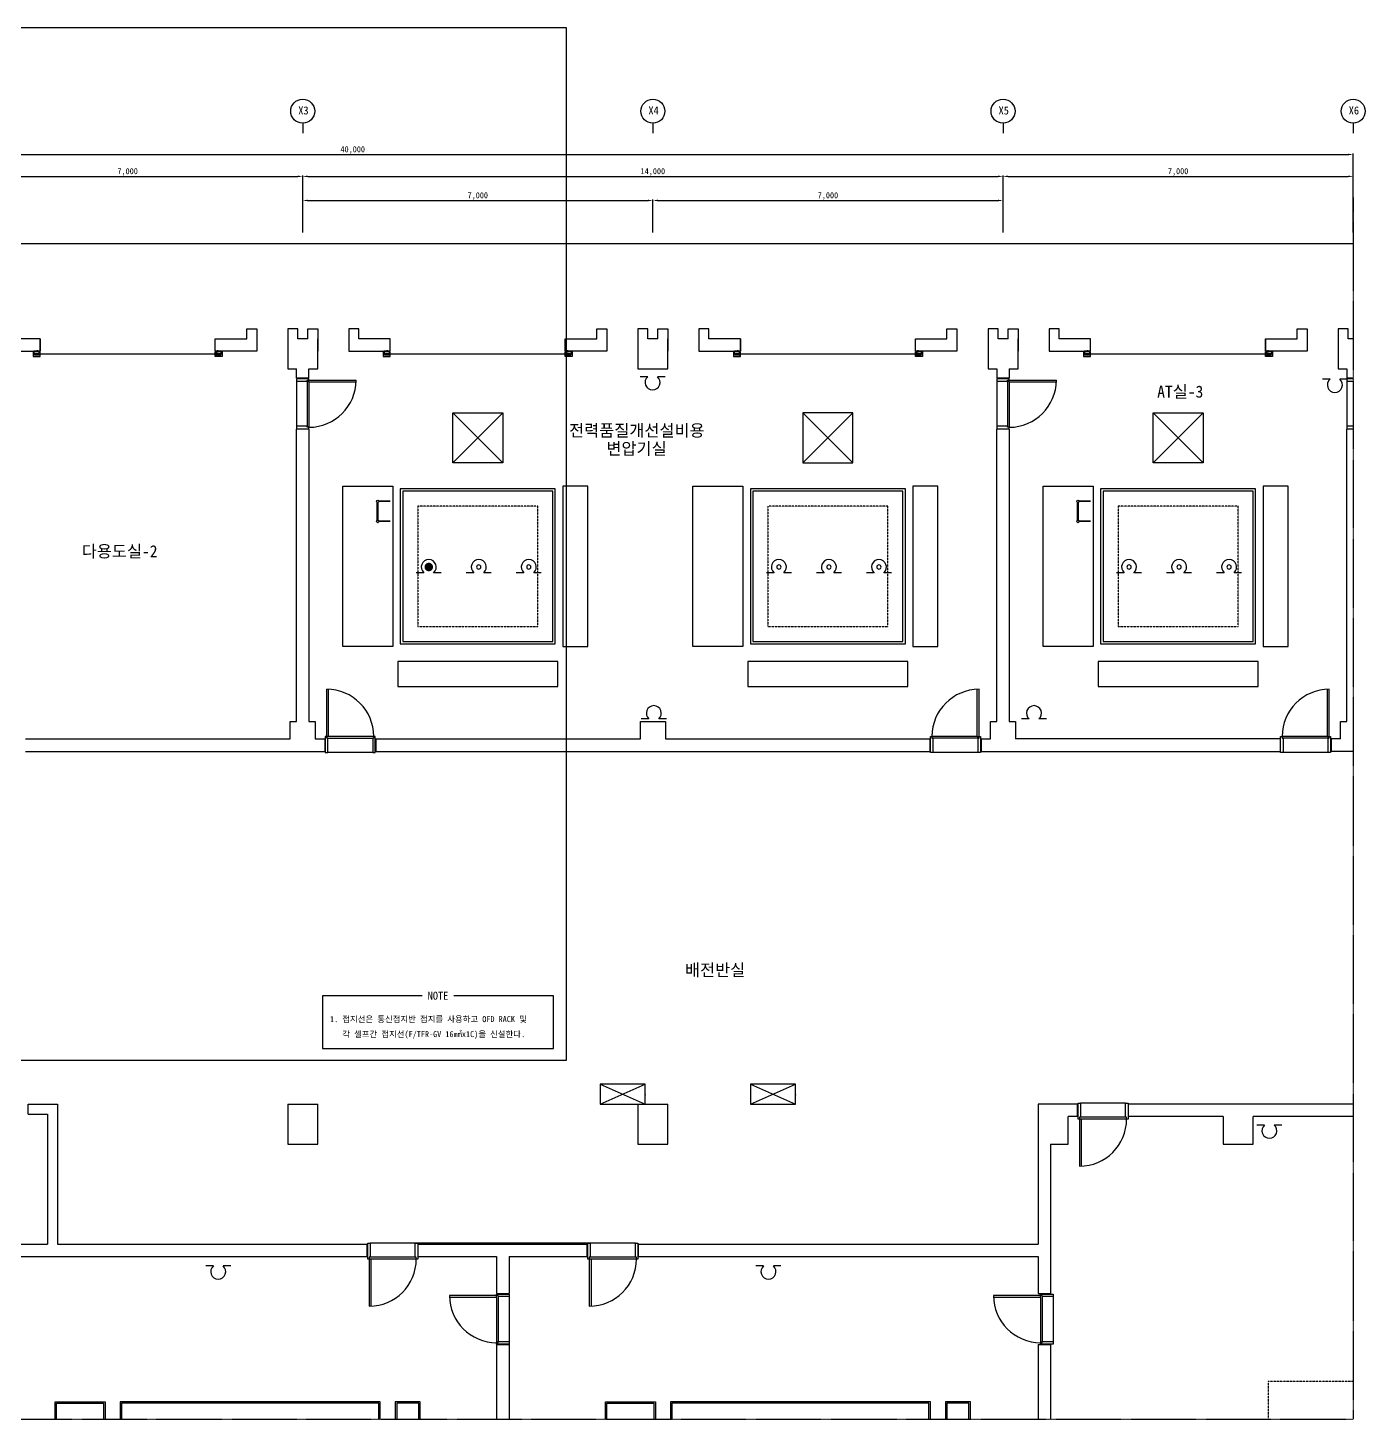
# Model space of a CAD drawing. Header units: millimetres. Extents: x 574471 to 622274, y -171951 to -139705.
# Drawn here: x 595539 to 622274, y -171711 to -143896 of the extents above; entities that cross this region are included whole.
import ezdxf
from ezdxf.enums import TextEntityAlignment as Align

# ---------------------------------------------------------------- set-up
doc = ezdxf.new("R2010")
doc.units = ezdxf.units.MM
doc.linetypes.add('A-CENTR01', pattern=[2, 1.25, -0.25, 0.25, -0.25])
doc.linetypes.add('HID', pattern=[2.3, 1.5, -0.8])
doc.layers.add('TX-PAPR', color=2, linetype='Continuous', plot=False)
for name, color, linetype in [('TZ-BASE', 253, 'Continuous'), ('TZ-DIMS', 1, 'Continuous'), ('TZ-LEAL', 1, 'Continuous'), ('TZ-LEAT', 3, 'Continuous'), ('TZ-LINE', 4, 'Continuous'), ('TZ-MACL', 6, 'A-CENTR01'), ('TZ-TEX2', 3, 'Continuous')]:
    doc.layers.add(name, color=color, linetype=linetype)
doc.styles.get("Standard").update_dxf_attribs({"font": 'GulimChe.ttf'})
doc.dimstyles.new('D40', dxfattribs={"dimscale": 40, "dimtxt": 3, "dimasz": 2.5, "dimexe": 0.5, "dimexo": 0.5, "dimgap": 0.5, "dimtad": 1, "dimdec": 0, "dimzin": 1, "dimdsep": 46, "dimlunit": 6, "dimtxsty": 'Standard', "dimcen": 1, "dimclrd": 1, "dimclre": 1, "dimclrt": 3, "dimadec": 0, "dimazin": 0, "dimtfac": 1, "dimtdec": 0, "dimtix": 1, "dimtmove": 2, "dimatfit": 3, "dimfxl": 0, "dimtvp": 2, "dimlwd": -1, "dimlwe": -1, "dimarcsym": 0})

# ---------------------------------------------------------------- blocks, each defined once
blk = doc.blocks.new('*D9')
at = {"layer": 'DEFPOINTS', "color": 0}
for p in [(622034, -146428), (582034, -148005), (622034, -148005)]:
    blk.add_point(p, dxfattribs=at)
at = {"layer": 'TZ-DIMS', "color": 1}
for p, q in [((582034, -147985), (582034, -146408)), ((582134, -146428), (621934, -146428)), ((622034, -147985), (622034, -146408))]:
    blk.add_line(p, q, dxfattribs=at)
for points in [[(582134, -146411), (582134, -146444), (582034, -146428)], [(621934, -146411), (621934, -146444), (622034, -146428)]]:
    blk.add_solid(points, dxfattribs=at)
at = {"layer": 'TZ-DIMS', "color": 3, "insert": (602034, -146339), "char_height": 120, "attachment_point": 5}
blk.add_mtext('40,000', dxfattribs=at)
blk = doc.blocks.new('*D11')
at = {"layer": 'DEFPOINTS', "color": 0}
for p in [(601034, -146866), (594034, -148005), (601034, -148005)]:
    blk.add_point(p, dxfattribs=at)
at = {"layer": 'TZ-DIMS', "color": 1}
for p, q in [((594034, -147985), (594034, -146846)), ((601034, -147985), (601034, -146846)), ((594134, -146866), (600934, -146866))]:
    blk.add_line(p, q, dxfattribs=at)
for points in [[(594134, -146849), (594134, -146882), (594034, -146866)], [(600934, -146849), (600934, -146882), (601034, -146866)]]:
    blk.add_solid(points, dxfattribs=at)
at = {"layer": 'TZ-DIMS', "color": 3, "insert": (597534, -146777), "char_height": 120, "attachment_point": 5}
blk.add_mtext('7,000', dxfattribs=at)
blk = doc.blocks.new('*D12')
at = {"layer": 'DEFPOINTS', "color": 0}
for p in [(615034, -146866), (601034, -148005), (615034, -148005)]:
    blk.add_point(p, dxfattribs=at)
at = {"layer": 'TZ-DIMS', "color": 1}
for p, q in [((601034, -147985), (601034, -146846)), ((615034, -147985), (615034, -146846)), ((601134, -146866), (614934, -146866))]:
    blk.add_line(p, q, dxfattribs=at)
for points in [[(601134, -146849), (601134, -146882), (601034, -146866)], [(614934, -146849), (614934, -146882), (615034, -146866)]]:
    blk.add_solid(points, dxfattribs=at)
at = {"layer": 'TZ-DIMS', "color": 3, "insert": (608034, -146777), "char_height": 120, "attachment_point": 5}
blk.add_mtext('14,000', dxfattribs=at)
blk = doc.blocks.new('*D13')
at = {"layer": 'DEFPOINTS', "color": 0}
for p in [(608034, -147348), (601034, -148005), (608034, -148005)]:
    blk.add_point(p, dxfattribs=at)
at = {"layer": 'TZ-DIMS', "color": 1}
for p, q in [((601034, -147985), (601034, -147328)), ((601134, -147348), (607934, -147348)), ((608034, -147985), (608034, -147328))]:
    blk.add_line(p, q, dxfattribs=at)
for points in [[(601134, -147331), (601134, -147364), (601034, -147348)], [(607934, -147331), (607934, -147364), (608034, -147348)]]:
    blk.add_solid(points, dxfattribs=at)
at = {"layer": 'TZ-DIMS', "color": 3, "insert": (604534, -147259), "char_height": 120, "attachment_point": 5}
blk.add_mtext('7,000', dxfattribs=at)
blk = doc.blocks.new('*D14')
at = {"layer": 'DEFPOINTS', "color": 0}
for p in [(615034, -147348), (608034, -148005), (615034, -148005)]:
    blk.add_point(p, dxfattribs=at)
at = {"layer": 'TZ-DIMS', "color": 1}
for p, q in [((608034, -147985), (608034, -147328)), ((608134, -147348), (614934, -147348)), ((615034, -147985), (615034, -147328))]:
    blk.add_line(p, q, dxfattribs=at)
for points in [[(608134, -147331), (608134, -147364), (608034, -147348)], [(614934, -147331), (614934, -147364), (615034, -147348)]]:
    blk.add_solid(points, dxfattribs=at)
at = {"layer": 'TZ-DIMS', "color": 3, "insert": (611534, -147259), "char_height": 120, "attachment_point": 5}
blk.add_mtext('7,000', dxfattribs=at)
blk = doc.blocks.new('*D15')
at = {"layer": 'DEFPOINTS', "color": 0}
for p in [(622034, -146866), (615034, -148005), (622034, -148005)]:
    blk.add_point(p, dxfattribs=at)
at = {"layer": 'TZ-DIMS', "color": 1}
for p, q in [((615034, -147985), (615034, -146846)), ((622034, -147985), (622034, -146846)), ((615134, -146866), (621934, -146866))]:
    blk.add_line(p, q, dxfattribs=at)
for points in [[(615134, -146849), (615134, -146882), (615034, -146866)], [(621934, -146849), (621934, -146882), (622034, -146866)]]:
    blk.add_solid(points, dxfattribs=at)
at = {"layer": 'TZ-DIMS', "color": 3, "insert": (618534, -146777), "char_height": 120, "attachment_point": 5}
blk.add_mtext('7,000', dxfattribs=at)

msp = doc.modelspace()

# ---------------------------------------------------------------- linework, layer by layer
at = {"layer": 'TX-PAPR'}
msp.add_lwpolyline([(574470.7, -164536), (606310.7, -164536), (606310.7, -143896), (574470.7, -143896)], close=True, dxfattribs=at)
at = {"layer": 'TZ-BASE'}
for p, q in [((622033.7, -148211.2), (590733.7, -148211.2)), ((595783.7, -150111.2), (595783.7, -150361.2)), ((595783.7, -150361.2), (595783.7, -150111.2)), ((595783.7, -150361.2), (595783.7, -150111.2)), ((599283.7, -150361.2), (599283.7, -150111.2)), ((602783.7, -150361.2), (602783.7, -150111.2)), ((606283.7, -150111.2), (606283.7, -150361.2)), ((606283.7, -150361.2), (606283.7, -150111.2)), ((606283.7, -150361.2), (606283.7, -150111.2)), ((609783.7, -150111.2), (609783.7, -150361.2)), ((609783.7, -150361.2), (609783.7, -150111.2)), ((609783.7, -150361.2), (609783.7, -150111.2)), ((613283.7, -150361.2), (613283.7, -150111.2)), ((616783.7, -150361.2), (616783.7, -150111.2)), ((620283.7, -150111.2), (620283.7, -150361.2)), ((620283.7, -150361.2), (620283.7, -150111.2)), ((620283.7, -150361.2), (620283.7, -150111.2)), ((599393.7, -150419.1), (595673.7, -150419.1)), ((599411.8, -150421.2), (595673.7, -150421.2)), ((599393.7, -150423.3), (595673.7, -150423.3)), ((595730.2, -150380.8), (595730.2, -150341.5)), ((599337.2, -150380.8), (599337.2, -150341.5)), ((606393.7, -150419.1), (602673.7, -150419.1)), ((606411.8, -150421.2), (602673.7, -150421.2)), ((606393.7, -150423.3), (602673.7, -150423.3)), ((602730.2, -150380.8), (602730.2, -150341.5)), ((606337.2, -150380.8), (606337.2, -150341.5)), ((613393.7, -150419.1), (609673.7, -150419.1)), ((613411.8, -150421.2), (609673.7, -150421.2)), ((613393.7, -150423.3), (609673.7, -150423.3)), ((609730.2, -150380.8), (609730.2, -150341.5)), ((613337.2, -150380.8), (613337.2, -150341.5)), ((620393.7, -150419.1), (616673.7, -150419.1)), ((620411.8, -150421.2), (616673.7, -150421.2)), ((620393.7, -150423.3), (616673.7, -150423.3)), ((616730.2, -150380.8), (616730.2, -150341.5)), ((620337.2, -150380.8), (620337.2, -150341.5)), ((600908.7, -150901.2), (600908.7, -150711.2)), ((601158.7, -150901.2), (601158.7, -150711.2)), ((614908.7, -150711.2), (614908.7, -150901.2)), ((615158.7, -150711.2), (615158.7, -150901.2)), ((621908.7, -150711.2), (621908.7, -150901.2)), ((601158.7, -150901.2), (600908.7, -150901.2)), ((600908.7, -150961), (600908.7, -151861.3)), ((601122.8, -150961), (601122.8, -151861.3)), ((601158.7, -150940.3), (602100, -150940.3)), ((601158.7, -150975.5), (601158.7, -150940.3)), ((601158.7, -150975.5), (602099.3, -150975.5)), ((601158.7, -150975.8), (601158.7, -151881.8)), ((607930.5, -150871.5, -0.3), (607778.3, -150871.5, -0.3)), ((608278.3, -150871.5, -0.3), (608126.2, -150871.5, -0.3)), ((615158.7, -150901.2), (614908.7, -150901.2)), ((614908.7, -150961), (614908.7, -151861.3)), ((615122.8, -150961), (615122.8, -151861.3)), ((615158.7, -150940.5), (616100, -150940.5)), ((615158.7, -150975.8), (615158.7, -150940.5)), ((615158.7, -150975.8), (615158.7, -151881.8)), ((615158.7, -150975.8), (616099.3, -150975.8)), ((621570.8, -150921.5, -0.3), (621418.6, -150921.5, -0.3)), ((621918.6, -150921.5, -0.3), (621766.5, -150921.5, -0.3)), ((622033.7, -150901.2), (621908.7, -150901.2)), ((621908.7, -150961), (621908.7, -151861.3)), ((601158.7, -151921.2), (600908.7, -151921.2)), ((615158.7, -151921.2), (614908.7, -151921.2)), ((622033.7, -151921.2), (621908.7, -151921.2)), ((602520.2, -153742.5), (602520.2, -153385.8)), ((602545.2, -153742.5), (602545.2, -153385.8)), ((602782.7, -153361.2), (602557.5, -153361.2)), ((602782.7, -153367.2), (602557.5, -153367.2)), ((616520.2, -153742.5), (616520.2, -153385.8)), ((616545.2, -153742.5), (616545.2, -153385.8)), ((616782.7, -153361.2), (616557.5, -153361.2)), ((616782.7, -153367.2), (616557.5, -153367.2)), ((602782.7, -153761.2), (602557.5, -153761.2)), ((602782.7, -153767.2), (602557.5, -153767.2)), ((616782.7, -153761.2), (616557.5, -153761.2)), ((616782.7, -153767.2), (616557.5, -153767.2)), ((603455.8, -154788.7, -0.3), (603303.6, -154788.7, -0.3)), ((603455.8, -154788.7, -0.3), (603303.6, -154788.7, -0.3)), ((603455.8, -154788.8, -0.3), (603303.6, -154788.8, -0.3)), ((603455.8, -154788.8, -0.3), (603303.6, -154788.8, -0.3)), ((603803.6, -154788.7, -0.3), (603651.5, -154788.7, -0.3)), ((603803.6, -154788.7, -0.3), (603651.5, -154788.7, -0.3)), ((603803.6, -154788.8, -0.3), (603651.5, -154788.8, -0.3)), ((603803.6, -154788.8, -0.3), (603651.5, -154788.8, -0.3)), ((604455.8, -154788.7, -0.3), (604303.6, -154788.7, -0.3)), ((604455.8, -154788.7, -0.3), (604303.6, -154788.7, -0.3)), ((604455.8, -154788.8, -0.3), (604303.6, -154788.8, -0.3)), ((604455.8, -154788.8, -0.3), (604303.6, -154788.8, -0.3)), ((604803.6, -154788.7, -0.3), (604651.5, -154788.7, -0.3)), ((604803.6, -154788.7, -0.3), (604651.5, -154788.7, -0.3)), ((604803.6, -154788.8, -0.3), (604651.5, -154788.8, -0.3)), ((604803.6, -154788.8, -0.3), (604651.5, -154788.8, -0.3)), ((605455.8, -154788.7, -0.3), (605303.6, -154788.7, -0.3)), ((605455.8, -154788.7, -0.3), (605303.6, -154788.7, -0.3)), ((605455.8, -154788.8, -0.3), (605303.6, -154788.8, -0.3)), ((605455.8, -154788.8, -0.3), (605303.6, -154788.8, -0.3)), ((605803.6, -154788.7, -0.3), (605651.5, -154788.7, -0.3)), ((605803.6, -154788.7, -0.3), (605651.5, -154788.7, -0.3)), ((605803.6, -154788.8, -0.3), (605651.5, -154788.8, -0.3)), ((605803.6, -154788.8, -0.3), (605651.5, -154788.8, -0.3)), ((610455.8, -154788.7, -0.3), (610303.6, -154788.7, -0.3)), ((610455.8, -154788.7, -0.3), (610303.6, -154788.7, -0.3)), ((610455.8, -154789, -0.3), (610303.6, -154789, -0.3)), ((610455.8, -154789, -0.3), (610303.6, -154789, -0.3)), ((610803.6, -154788.7, -0.3), (610651.5, -154788.7, -0.3)), ((610803.6, -154788.7, -0.3), (610651.5, -154788.7, -0.3)), ((610803.6, -154789, -0.3), (610651.5, -154789, -0.3)), ((610803.6, -154789, -0.3), (610651.5, -154789, -0.3)), ((611455.8, -154788.7, -0.3), (611303.6, -154788.7, -0.3)), ((611455.8, -154788.7, -0.3), (611303.6, -154788.7, -0.3)), ((611455.8, -154789, -0.3), (611303.6, -154789, -0.3)), ((611455.8, -154789, -0.3), (611303.6, -154789, -0.3)), ((611803.6, -154788.7, -0.3), (611651.5, -154788.7, -0.3)), ((611803.6, -154788.7, -0.3), (611651.5, -154788.7, -0.3)), ((611803.6, -154789, -0.3), (611651.5, -154789, -0.3)), ((611803.6, -154789, -0.3), (611651.5, -154789, -0.3)), ((612455.8, -154788.7, -0.3), (612303.6, -154788.7, -0.3)), ((612455.8, -154788.7, -0.3), (612303.6, -154788.7, -0.3)), ((612455.8, -154789, -0.3), (612303.6, -154789, -0.3)), ((612455.8, -154789, -0.3), (612303.6, -154789, -0.3)), ((612803.6, -154788.7, -0.3), (612651.5, -154788.7, -0.3)), ((612803.6, -154788.7, -0.3), (612651.5, -154788.7, -0.3)), ((612803.6, -154789, -0.3), (612651.5, -154789, -0.3)), ((612803.6, -154789, -0.3), (612651.5, -154789, -0.3)), ((617455.8, -154788.7, -0.3), (617303.6, -154788.7, -0.3)), ((617455.8, -154788.7, -0.3), (617303.6, -154788.7, -0.3)), ((617455.8, -154788.9, -0.3), (617303.6, -154788.9, -0.3)), ((617455.8, -154788.9, -0.3), (617303.6, -154788.9, -0.3)), ((617803.6, -154788.7, -0.3), (617651.5, -154788.7, -0.3)), ((617803.6, -154788.7, -0.3), (617651.5, -154788.7, -0.3)), ((617803.6, -154788.9, -0.3), (617651.5, -154788.9, -0.3)), ((617803.6, -154788.9, -0.3), (617651.5, -154788.9, -0.3)), ((618455.8, -154788.7, -0.3), (618303.6, -154788.7, -0.3)), ((618455.8, -154788.7, -0.3), (618303.6, -154788.7, -0.3)), ((618455.8, -154788.9, -0.3), (618303.6, -154788.9, -0.3)), ((618455.8, -154788.9, -0.3), (618303.6, -154788.9, -0.3)), ((618803.6, -154788.7, -0.3), (618651.5, -154788.7, -0.3)), ((618803.6, -154788.7, -0.3), (618651.5, -154788.7, -0.3)), ((618803.6, -154788.9, -0.3), (618651.5, -154788.9, -0.3)), ((618803.6, -154788.9, -0.3), (618651.5, -154788.9, -0.3)), ((619455.8, -154788.7, -0.3), (619303.6, -154788.7, -0.3)), ((619455.8, -154788.7, -0.3), (619303.6, -154788.7, -0.3)), ((619455.8, -154788.9, -0.3), (619303.6, -154788.9, -0.3)), ((619803.6, -154788.7, -0.3), (619651.5, -154788.7, -0.3)), ((619803.6, -154788.7, -0.3), (619651.5, -154788.7, -0.3)), ((619803.6, -154788.9, -0.3), (619651.5, -154788.9, -0.3)), ((601513.1, -158061.2), (601513.1, -157119.9)), ((601548.3, -158061.2), (601548.3, -157120.6)), ((614519.1, -158061.2), (614519.1, -157120.6)), ((614554.3, -158061.2), (614554.3, -157119.9)), ((621519.1, -158061.2), (621519.1, -157120.6)), ((621554.3, -158061.2), (621554.3, -157119.9)), ((607955.4, -157710.7, -0.3), (607803.3, -157710.7, -0.3)), ((608303.3, -157710.7, -0.3), (608151.1, -157710.7, -0.3)), ((615555.4, -157710.7, -0.3), (615403.3, -157710.7, -0.3)), ((615903.3, -157710.7, -0.3), (615751.2, -157710.7, -0.3)), ((595493.7, -158111.2), (600783.7, -158111.2)), ((601283.7, -158111.2), (601473.7, -158111.2)), ((601473.7, -158111.2), (601473.7, -158361.2)), ((601548.3, -158061.2), (601513.1, -158061.2)), ((601533.6, -158097), (602433.8, -158097)), ((602454.3, -158061.2), (601548.3, -158061.2)), ((602493.7, -158111.2), (607783.7, -158111.2)), ((602493.7, -158111.2), (602493.7, -158361.2)), ((608283.7, -158111.2), (613573.7, -158111.2)), ((613573.7, -158111.2), (613573.7, -158361.2)), ((614519.1, -158061.2), (613613.1, -158061.2)), ((614533.8, -158097), (613633.6, -158097)), ((614519.1, -158061.2), (614554.3, -158061.2)), ((614593.7, -158111.2), (614783.7, -158111.2)), ((614593.7, -158111.2), (614593.7, -158361.2)), ((620573.7, -158111.2), (615283.7, -158111.2)), ((620573.7, -158111.2), (620573.7, -158361.2)), ((621519.1, -158061.2), (620613.1, -158061.2)), ((621533.8, -158097), (620633.6, -158097)), ((621519.1, -158061.2), (621554.3, -158061.2)), ((621783.7, -158111.2), (621593.7, -158111.2)), ((621593.7, -158111.2), (621593.7, -158361.2)), ((595493.7, -158361.2), (601473.7, -158361.2)), ((602433.8, -158381.2), (601533.6, -158381.2)), ((602493.7, -158361.2), (613573.7, -158361.2)), ((614533.8, -158381.2), (613633.6, -158381.2)), ((614593.7, -158361.2), (620573.7, -158361.2)), ((621533.8, -158381.2), (620633.6, -158381.2)), ((622033.7, -158361.2), (621593.7, -158361.2)), ((595543.7, -165411.2), (596133.7, -165411.2)), ((595543.7, -165611.2), (595543.7, -165411.2)), ((596133.7, -165411.2), (596133.7, -168211.2)), ((600733.7, -165411.2), (600733.7, -166211.2)), ((600733.7, -165411.2), (601333.7, -165411.2)), ((601333.7, -166211.2), (601333.7, -165411.2)), ((607733.7, -165411.2), (607733.7, -166211.2)), ((607733.7, -165411.2), (608333.7, -165411.2)), ((608333.7, -166211.2), (608333.7, -165411.2)), ((616523.7, -165411.2), (615733.7, -165411.2)), ((615733.7, -165411.2), (615733.7, -168211.2)), ((616523.7, -165661.2), (616523.7, -165411.2)), ((617483.8, -165391.2), (616583.6, -165391.2)), ((622033.7, -165411.2), (617543.7, -165411.2)), ((617543.7, -165661.2), (617543.7, -165411.2)), ((595543.7, -165611.2), (595932.7, -165611.2)), ((595933.7, -165612.2), (595933.7, -168211.2)), ((616523.7, -165661.2), (616333.7, -165661.2)), ((617504.3, -165711.2), (616548.4, -165711.2)), ((616563.1, -165711.2), (616563.1, -166652.4)), ((616598.3, -165711.2), (616563.1, -165711.2)), ((617483.8, -165675.3), (616583.6, -165675.3)), ((616598.3, -165711.2), (616598.3, -166651.8)), ((619433.7, -165661.2), (617543.7, -165661.2)), ((622033.7, -165661.2), (620033.7, -165661.2)), ((620261.3, -165832.5, -0.3), (620109.1, -165832.5, -0.3)), ((620609.1, -165832.5, -0.3), (620457, -165832.5, -0.3)), ((600733.7, -166211.2), (601333.7, -166211.2)), ((607733.7, -166211.2), (608333.7, -166211.2)), ((615983.7, -166211.2), (615983.7, -169201.2)), ((593983.7, -168211.2), (595933.7, -168211.2)), ((596133.7, -168211.2), (602323.7, -168211.2)), ((602323.7, -168461.2), (602323.7, -168211.2)), ((603283.8, -168191.2), (602383.6, -168191.2)), ((606783.6, -168191.2), (603283.8, -168191.2)), ((603343.7, -168211.2), (606723.7, -168211.2)), ((603343.7, -168461.2), (603343.7, -168211.2)), ((606723.7, -168461.2), (606723.7, -168211.2)), ((607683.8, -168191.2), (606783.6, -168191.2)), ((607743.7, -168211.2), (615733.7, -168211.2)), ((607743.7, -168461.2), (607743.7, -168211.2)), ((593983.7, -168461.2), (602323.7, -168461.2)), ((602363.1, -168511.2), (602363.1, -169452.4)), ((602398.3, -168511.2), (602363.1, -168511.2)), ((603283.8, -168475.3), (602383.6, -168475.3)), ((603304.3, -168511.2), (602398.3, -168511.2)), ((602398.3, -168511.2), (602398.3, -169451.8)), ((603343.7, -168461.2), (604908.7, -168461.2)), ((604908.7, -168461.2), (604908.7, -169201.2)), ((605158.7, -168461.2), (605158.7, -169201.2)), ((605158.7, -168461.2), (606723.7, -168461.2)), ((606763.1, -168511.2), (606763.1, -169452.4)), ((606798.3, -168511.2), (606763.1, -168511.2)), ((607683.8, -168475.3), (606783.6, -168475.3)), ((607704.3, -168511.2), (606798.3, -168511.2)), ((606798.3, -168511.2), (606798.3, -169451.8)), ((607743.7, -168461.2), (615733.7, -168461.2)), ((615733.7, -168461.2), (615733.7, -169201.2)), ((599247.4, -168647.5, -0.3), (599095.2, -168647.5, -0.3)), ((599595.2, -168647.5, -0.3), (599443.1, -168647.5, -0.3)), ((610247.4, -168647.5, -0.3), (610095.2, -168647.5, -0.3)), ((610595.2, -168647.5, -0.3), (610443.1, -168647.5, -0.3)), ((604908.7, -169240.5), (603967.5, -169240.5)), ((604908.7, -169275.8), (603968.1, -169275.8)), ((604908.7, -169201.2), (605158.7, -169201.2)), ((604908.7, -169275.8), (604908.7, -169240.5)), ((604908.7, -169275.8), (604908.7, -170181.8)), ((604944.6, -169261), (604944.6, -170161.3)), ((605158.7, -169261), (605158.7, -170161.3)), ((615783.7, -169240.5), (614842.5, -169240.5)), ((615783.7, -169275.8), (614843.1, -169275.8)), ((615733.7, -169201.2), (615983.7, -169201.2)), ((615783.7, -169275.8), (615783.7, -169240.5)), ((615783.7, -169275.8), (615783.7, -170181.8)), ((615819.6, -169261), (615819.6, -170161.3)), ((616033.7, -169261), (616033.7, -170161.3)), ((604908.7, -170221.2), (604908.7, -171711.2)), ((604908.7, -170221.2), (605158.7, -170221.2)), ((605158.7, -170221.2), (605158.7, -171711.2)), ((615733.7, -170221.2), (615733.7, -171711.2)), ((615733.7, -170221.2), (615983.7, -170221.2)), ((615983.7, -170221.2), (615983.7, -171711.2))]:
    msp.add_line(p, q, dxfattribs=at)
at = {"layer": 'TZ-BASE', "ltscale": 2}
for p, q in [((605033.7, -152591.2), (604033.7, -151591.2)), ((611033.7, -152591.2), (612033.7, -151591.2)), ((619033.7, -152591.2), (618033.7, -151591.2))]:
    msp.add_line(p, q, dxfattribs=at)
at = {"layer": 'TZ-BASE', "ltscale": 0.1}
for p, q in [((606982.9, -165411.5), (607882.9, -165011.5)), ((606982.9, -165011.5), (607882.9, -165411.5)), ((607882.9, -165011.5), (606982.9, -165011.5)), ((606982.9, -165011.5), (606982.9, -165411.5)), ((607882.9, -165411.5), (607882.9, -165011.5)), ((609982.9, -165411.5), (610882.9, -165011.5)), ((609982.9, -165011.5), (610882.9, -165411.5)), ((610882.9, -165011.5), (609982.9, -165011.5)), ((609982.9, -165011.5), (609982.9, -165411.5)), ((610882.9, -165411.5), (610882.9, -165011.5)), ((606982.9, -165411.5), (607882.9, -165411.5)), ((609982.9, -165411.5), (610882.9, -165411.5))]:
    msp.add_line(p, q, dxfattribs=at)
at = {"layer": 'TZ-BASE'}
for points in [[(595783.7, -150111.2), (595153.7, -150111.2), (595153.7, -149911.2), (594953.7, -149911.2), (594953.7, -150361.2), (595783.7, -150361.2)], [(599283.7, -150111.2), (599913.7, -150111.2), (599913.7, -149911.2), (600113.7, -149911.2), (600113.7, -150361.2), (599283.7, -150361.2)], [(600933.7, -150111.2), (600933.7, -149911.2), (600733.7, -149911.2), (600733.7, -150361.2)], [(601133.7, -150111.2), (601133.7, -149911.2), (601333.7, -149911.2), (601333.7, -150361.2)], [(602783.7, -150111.2), (602153.7, -150111.2), (602153.7, -149911.2), (601953.7, -149911.2), (601953.7, -150361.2), (602783.7, -150361.2)], [(606283.7, -150111.2), (606913.7, -150111.2), (606913.7, -149911.2), (607113.7, -149911.2), (607113.7, -150361.2), (606283.7, -150361.2)], [(607933.7, -150111.2), (607933.7, -149911.2), (607733.7, -149911.2), (607733.7, -150361.2)], [(608133.7, -150111.2), (608133.7, -149911.2), (608333.7, -149911.2), (608333.7, -150361.2)], [(609783.7, -150111.2), (609153.7, -150111.2), (609153.7, -149911.2), (608953.7, -149911.2), (608953.7, -150361.2), (609783.7, -150361.2)], [(613283.7, -150111.2), (613913.7, -150111.2), (613913.7, -149911.2), (614113.7, -149911.2), (614113.7, -150361.2), (613283.7, -150361.2)], [(614933.7, -150111.2), (614933.7, -149911.2), (614733.7, -149911.2), (614733.7, -150361.2)], [(615133.7, -150111.2), (615133.7, -149911.2), (615333.7, -149911.2), (615333.7, -150361.2)], [(616783.7, -150111.2), (616153.7, -150111.2), (616153.7, -149911.2), (615953.7, -149911.2), (615953.7, -150361.2), (616783.7, -150361.2)], [(620283.7, -150111.2), (620913.7, -150111.2), (620913.7, -149911.2), (621113.7, -149911.2), (621113.7, -150361.2), (620283.7, -150361.2)], [(621933.7, -150111.2), (621933.7, -149911.2), (621733.7, -149911.2), (621733.7, -150361.2)], [(600733.7, -150111.2), (600733.7, -150111.2), (600733.7, -150711.2), (600908.7, -150711.2)], [(601133.7, -150111.2), (600933.7, -150111.2)], [(601158.7, -150711.2), (601333.7, -150711.2), (601333.7, -150111.2)], [(607733.7, -150111.2), (607733.7, -150111.2), (607733.7, -150711.2), (608333.7, -150711.2), (608333.7, -150111.2)], [(608133.7, -150111.2), (607933.7, -150111.2)], [(614733.7, -150111.2), (614733.7, -150111.2), (614733.7, -150711.2), (614908.7, -150711.2)], [(615133.7, -150111.2), (614933.7, -150111.2)], [(615158.7, -150711.2), (615333.7, -150711.2), (615333.7, -150111.2)], [(621733.7, -150111.2), (621733.7, -150111.2), (621733.7, -150711.2), (621908.7, -150711.2)], [(622033.7, -150111.2), (621933.7, -150111.2)], [(595643.7, -150466.2), (595783.7, -150466.2), (595783.7, -150436.2), (595673.7, -150436.2), (595673.7, -150406.2), (595783.7, -150406.2), (595783.7, -150376.1), (595768.7, -150376.2), (595768.7, -150361.2), (595658.7, -150361.2), (595658.7, -150376.1), (595643.7, -150376.1), (595643.7, -150466.2)], [(595767.2, -150399), (595767.2, -150362.7), (595660.2, -150362.7), (595660.2, -150399), (595661.8, -150399), (595661.8, -150364.3), (595765.6, -150364.3), (595765.6, -150399), (595767.2, -150399)], [(599423.7, -150466.2), (599283.7, -150466.2), (599283.7, -150436.2), (599393.7, -150436.2), (599393.7, -150406.2), (599283.7, -150406.2), (599283.7, -150376.1), (599298.7, -150376.2), (599298.7, -150361.2), (599408.7, -150361.2), (599408.7, -150376.1), (599423.7, -150376.1), (599423.7, -150466.2)], [(599300.2, -150399), (599300.2, -150362.7), (599407.2, -150362.7), (599407.2, -150399), (599405.6, -150399), (599405.6, -150364.3), (599301.8, -150364.3), (599301.8, -150399), (599300.2, -150399)], [(602643.7, -150466.2), (602783.7, -150466.2), (602783.7, -150436.2), (602673.7, -150436.2), (602673.7, -150406.2), (602783.7, -150406.2), (602783.7, -150376.1), (602768.7, -150376.2), (602768.7, -150361.2), (602658.7, -150361.2), (602658.7, -150376.1), (602643.7, -150376.1), (602643.7, -150466.2)], [(602767.2, -150399), (602767.2, -150362.7), (602660.2, -150362.7), (602660.2, -150399), (602661.8, -150399), (602661.8, -150364.3), (602765.6, -150364.3), (602765.6, -150399), (602767.2, -150399)], [(606423.7, -150466.2), (606283.7, -150466.2), (606283.7, -150436.2), (606393.7, -150436.2), (606393.7, -150406.2), (606283.7, -150406.2), (606283.7, -150376.1), (606298.7, -150376.2), (606298.7, -150361.2), (606408.7, -150361.2), (606408.7, -150376.1), (606423.7, -150376.1), (606423.7, -150466.2)], [(606300.2, -150399), (606300.2, -150362.7), (606407.2, -150362.7), (606407.2, -150399), (606405.6, -150399), (606405.6, -150364.3), (606301.8, -150364.3), (606301.8, -150399), (606300.2, -150399)], [(609643.7, -150466.2), (609783.7, -150466.2), (609783.7, -150436.2), (609673.7, -150436.2), (609673.7, -150406.2), (609783.7, -150406.2), (609783.7, -150376.1), (609768.7, -150376.2), (609768.7, -150361.2), (609658.7, -150361.2), (609658.7, -150376.1), (609643.7, -150376.1), (609643.7, -150466.2)], [(609767.2, -150399), (609767.2, -150362.7), (609660.2, -150362.7), (609660.2, -150399), (609661.8, -150399), (609661.8, -150364.3), (609765.6, -150364.3), (609765.6, -150399), (609767.2, -150399)], [(613423.7, -150466.2), (613283.7, -150466.2), (613283.7, -150436.2), (613393.7, -150436.2), (613393.7, -150406.2), (613283.7, -150406.2), (613283.7, -150376.1), (613298.7, -150376.2), (613298.7, -150361.2), (613408.7, -150361.2), (613408.7, -150376.1), (613423.7, -150376.1), (613423.7, -150466.2)], [(613300.2, -150399), (613300.2, -150362.7), (613407.2, -150362.7), (613407.2, -150399), (613405.6, -150399), (613405.6, -150364.3), (613301.8, -150364.3), (613301.8, -150399), (613300.2, -150399)], [(616643.7, -150466.2), (616783.7, -150466.2), (616783.7, -150436.2), (616673.7, -150436.2), (616673.7, -150406.2), (616783.7, -150406.2), (616783.7, -150376.1), (616768.7, -150376.2), (616768.7, -150361.2), (616658.7, -150361.2), (616658.7, -150376.1), (616643.7, -150376.1), (616643.7, -150466.2)], [(616767.2, -150399), (616767.2, -150362.7), (616660.2, -150362.7), (616660.2, -150399), (616661.8, -150399), (616661.8, -150364.3), (616765.6, -150364.3), (616765.6, -150399), (616767.2, -150399)], [(620423.7, -150466.2), (620283.7, -150466.2), (620283.7, -150436.2), (620393.7, -150436.2), (620393.7, -150406.2), (620283.7, -150406.2), (620283.7, -150376.1), (620298.7, -150376.2), (620298.7, -150361.2), (620408.7, -150361.2), (620408.7, -150376.1), (620423.7, -150376.1), (620423.7, -150466.2)], [(620300.2, -150399), (620300.2, -150362.7), (620407.2, -150362.7), (620407.2, -150399), (620405.6, -150399), (620405.6, -150364.3), (620301.8, -150364.3), (620301.8, -150399), (620300.2, -150399)], [(600908.7, -150901.2), (601158.7, -150901.2)], [(622033.7, -150911.2), (621908.7, -150911.2), (621908.7, -150961), (622033.7, -150961)], [(622033.7, -151861.3), (621908.7, -151861.3), (621908.7, -151911.2), (622033.7, -151911.2)], [(600783.7, -158111.2), (600783.7, -157761.2), (600908.7, -157761.2), (600908.7, -151921.2)], [(601158.7, -151921.2), (601158.7, -157761.2), (601283.7, -157761.2), (601283.7, -158111.2)], [(614783.7, -158111.2), (614783.7, -157761.2), (614908.7, -157761.2), (614908.7, -151921.2)], [(615158.7, -151921.2), (615158.7, -157761.2), (615283.7, -157761.2), (615283.7, -158111.2)], [(621783.7, -158111.2), (621783.7, -157761.2), (621908.7, -157761.2), (621908.7, -151921.2)], [(607783.7, -158111.2), (607783.7, -157761.2), (608283.7, -157761.2), (608283.7, -158111.2)], [(615983.7, -166211.2), (616333.7, -166211.2), (616333.7, -165661.2)], [(619433.7, -165661.2), (619433.7, -166211.2), (620033.7, -166211.2), (620033.7, -165661.2)], [(596083.7, -171711.2), (596083.7, -171361.2), (597083.7, -171361.2), (597083.7, -171711.2)], [(596113.7, -171711.2), (596113.7, -171391.2), (597053.7, -171391.2), (597053.7, -171711.2)], [(602583.7, -171711.2), (602583.7, -171361.2), (597383.7, -171361.2), (597383.7, -171711.2)], [(602553.7, -171711.2), (602553.7, -171391.2), (597413.7, -171391.2), (597413.7, -171711.2)], [(603383.7, -171711.2), (603383.7, -171361.2), (602883.7, -171361.2), (602883.7, -171711.2)], [(603353.7, -171711.2), (603353.7, -171391.2), (602913.7, -171391.2), (602913.7, -171711.2)], [(607083.7, -171711.2), (607083.7, -171361.2), (608083.7, -171361.2), (608083.7, -171711.2)], [(607113.7, -171711.2), (607113.7, -171391.2), (608053.7, -171391.2), (608053.7, -171711.2)], [(613583.7, -171711.2), (613583.7, -171361.2), (608383.7, -171361.2), (608383.7, -171711.2)], [(613553.7, -171711.2), (613553.7, -171391.2), (608413.7, -171391.2), (608413.7, -171711.2)], [(614383.7, -171711.2), (614383.7, -171361.2), (613883.7, -171361.2), (613883.7, -171711.2)], [(614353.7, -171711.2), (614353.7, -171391.2), (613913.7, -171391.2), (613913.7, -171711.2)]]:
    msp.add_lwpolyline(points, dxfattribs=at)
for points in [[(595645.2, -150464.7), (595782.2, -150464.7), (595782.2, -150437.7), (595672.2, -150437.7), (595672.2, -150404.7), (595782.2, -150404.7), (595782.2, -150377.6), (595767.2, -150377.7), (595767.2, -150362.7), (595660.2, -150362.7), (595660.2, -150377.6), (595645.2, -150377.6)], [(599422.2, -150464.7), (599285.2, -150464.7), (599285.2, -150437.7), (599395.2, -150437.7), (599395.2, -150404.7), (599285.2, -150404.7), (599285.2, -150377.6), (599300.2, -150377.7), (599300.2, -150362.7), (599407.2, -150362.7), (599407.2, -150377.6), (599422.2, -150377.6)], [(602645.2, -150464.7), (602782.2, -150464.7), (602782.2, -150437.7), (602672.2, -150437.7), (602672.2, -150404.7), (602782.2, -150404.7), (602782.2, -150377.6), (602767.2, -150377.7), (602767.2, -150362.7), (602660.2, -150362.7), (602660.2, -150377.6), (602645.2, -150377.6)], [(606422.2, -150464.7), (606285.2, -150464.7), (606285.2, -150437.7), (606395.2, -150437.7), (606395.2, -150404.7), (606285.2, -150404.7), (606285.2, -150377.6), (606300.2, -150377.7), (606300.2, -150362.7), (606407.2, -150362.7), (606407.2, -150377.6), (606422.2, -150377.6)], [(609645.2, -150464.7), (609782.2, -150464.7), (609782.2, -150437.7), (609672.2, -150437.7), (609672.2, -150404.7), (609782.2, -150404.7), (609782.2, -150377.6), (609767.2, -150377.7), (609767.2, -150362.7), (609660.2, -150362.7), (609660.2, -150377.6), (609645.2, -150377.6)], [(613422.2, -150464.7), (613285.2, -150464.7), (613285.2, -150437.7), (613395.2, -150437.7), (613395.2, -150404.7), (613285.2, -150404.7), (613285.2, -150377.6), (613300.2, -150377.7), (613300.2, -150362.7), (613407.2, -150362.7), (613407.2, -150377.6), (613422.2, -150377.6)], [(616645.2, -150464.7), (616782.2, -150464.7), (616782.2, -150437.7), (616672.2, -150437.7), (616672.2, -150404.7), (616782.2, -150404.7), (616782.2, -150377.6), (616767.2, -150377.7), (616767.2, -150362.7), (616660.2, -150362.7), (616660.2, -150377.6), (616645.2, -150377.6)], [(620422.2, -150464.7), (620285.2, -150464.7), (620285.2, -150437.7), (620395.2, -150437.7), (620395.2, -150404.7), (620285.2, -150404.7), (620285.2, -150377.6), (620300.2, -150377.7), (620300.2, -150362.7), (620407.2, -150362.7), (620407.2, -150377.6), (620422.2, -150377.6)], [(601158.7, -150910.9), (600908.7, -150910.9), (600908.7, -150960.7), (601122.8, -150960.7), (601122.8, -150940.3), (601158.7, -150940.3)], [(615158.7, -150911.2), (614908.7, -150911.2), (614908.7, -150961), (615122.8, -150961), (615122.8, -150940.5), (615158.7, -150940.5)], [(601122.8, -151861), (600908.7, -151861), (600908.7, -151910.9), (601158.7, -151910.9), (601158.7, -151881.5), (601122.8, -151881.5)], [(615122.8, -151861.3), (614908.7, -151861.3), (614908.7, -151911.2), (615158.7, -151911.2), (615158.7, -151881.8), (615122.8, -151881.8)], [(606083.7, -153111.2), (602983.7, -153111.2), (602983.7, -156211.2), (606083.7, -156211.2)], [(606033.7, -153161.2), (603033.7, -153161.2), (603033.7, -156161.2), (606033.7, -156161.2)], [(613083.7, -153111.2), (609983.7, -153111.2), (609983.7, -156211.2), (613083.7, -156211.2)], [(613033.7, -153161.2), (610033.7, -153161.2), (610033.7, -156161.2), (613033.7, -156161.2)], [(620083.7, -153111.2), (616983.7, -153111.2), (616983.7, -156211.2), (620083.7, -156211.2)], [(620033.7, -153161.2), (617033.7, -153161.2), (617033.7, -156161.2), (620033.7, -156161.2)], [(601483.7, -158061.2), (601483.7, -158381.2), (601533.6, -158381.2), (601533.6, -158097), (601513.1, -158097), (601513.1, -158061.2)], [(602433.8, -158097), (602433.8, -158381.2), (602483.7, -158381.2), (602483.7, -158061.2), (602454.3, -158061.2), (602454.3, -158097)], [(613633.6, -158097), (613633.6, -158381.2), (613583.7, -158381.2), (613583.7, -158061.2), (613613.1, -158061.2), (613613.1, -158097)], [(614583.7, -158061.2), (614583.7, -158381.2), (614533.8, -158381.2), (614533.8, -158097), (614554.3, -158097), (614554.3, -158061.2)], [(620633.6, -158097), (620633.6, -158381.2), (620583.7, -158381.2), (620583.7, -158061.2), (620613.1, -158061.2), (620613.1, -158097)], [(621583.7, -158061.2), (621583.7, -158381.2), (621533.8, -158381.2), (621533.8, -158097), (621554.3, -158097), (621554.3, -158061.2)], [(616533.7, -165711.2), (616533.7, -165391.2), (616583.6, -165391.2), (616583.6, -165675.3), (616563.1, -165675.3), (616563.1, -165711.2)], [(617483.8, -165675.3), (617483.8, -165391.2), (617533.7, -165391.2), (617533.7, -165711.2), (617504.3, -165711.2), (617504.3, -165675.3)], [(602333.7, -168511.2), (602333.7, -168191.2), (602383.6, -168191.2), (602383.6, -168475.3), (602363.1, -168475.3), (602363.1, -168511.2)], [(603283.8, -168475.3), (603283.8, -168191.2), (603333.7, -168191.2), (603333.7, -168511.2), (603304.3, -168511.2), (603304.3, -168475.3)], [(606733.7, -168511.2), (606733.7, -168191.2), (606783.6, -168191.2), (606783.6, -168475.3), (606763.1, -168475.3), (606763.1, -168511.2)], [(607683.8, -168475.3), (607683.8, -168191.2), (607733.7, -168191.2), (607733.7, -168511.2), (607704.3, -168511.2), (607704.3, -168475.3)], [(604908.7, -169211.2), (605158.7, -169211.2), (605158.7, -169261), (604944.6, -169261), (604944.6, -169240.5), (604908.7, -169240.5)], [(615783.7, -169211.2), (616033.7, -169211.2), (616033.7, -169261), (615819.6, -169261), (615819.6, -169240.5), (615783.7, -169240.5)], [(604944.6, -170161.3), (605158.7, -170161.3), (605158.7, -170211.2), (604908.7, -170211.2), (604908.7, -170181.8), (604944.6, -170181.8)], [(615819.6, -170161.3), (616033.7, -170161.3), (616033.7, -170211.2), (615783.7, -170211.2), (615783.7, -170181.8), (615819.6, -170181.8)]]:
    msp.add_lwpolyline(points, close=True, dxfattribs=at)
at = {"layer": 'TZ-BASE', "ltscale": 2}
for points in [[(605033.7, -151591.2), (604033.7, -152591.2), (604033.7, -151591.2), (605033.7, -151591.2), (605033.7, -152591.2), (604033.7, -152591.2)], [(611033.7, -151591.2), (612033.7, -152591.2), (612033.7, -151591.2), (611033.7, -151591.2), (611033.7, -152591.2), (612033.7, -152591.2)], [(619033.7, -151591.2), (618033.7, -152591.2), (618033.7, -151591.2), (619033.7, -151591.2), (619033.7, -152591.2), (618033.7, -152591.2)], [(602833.7, -156261.2), (601833.7, -156261.2), (601833.7, -153061.2), (602833.7, -153061.2), (602833.7, -156261.2)], [(606233.7, -156261.2), (606733.7, -156261.2), (606733.7, -153061.2), (606233.7, -153061.2), (606233.7, -156261.2)], [(609833.7, -156261.2), (608833.7, -156261.2), (608833.7, -153061.2), (609833.7, -153061.2), (609833.7, -156261.2)], [(613233.7, -156261.2), (613733.7, -156261.2), (613733.7, -153061.2), (613233.7, -153061.2), (613233.7, -156261.2)], [(616833.7, -156261.2), (615833.7, -156261.2), (615833.7, -153061.2), (616833.7, -153061.2), (616833.7, -156261.2)], [(620233.7, -156261.2), (620733.7, -156261.2), (620733.7, -153061.2), (620233.7, -153061.2), (620233.7, -156261.2)], [(606133.7, -157061.2), (606133.7, -156561.2), (602933.7, -156561.2), (602933.7, -157061.2), (606133.7, -157061.2)], [(606133.7, -157061.2), (606133.7, -156561.2), (602933.7, -156561.2), (602933.7, -157061.2), (606133.7, -157061.2)], [(613133.7, -157061.2), (613133.7, -156561.2), (609933.7, -156561.2), (609933.7, -157061.2), (613133.7, -157061.2)], [(613133.7, -157061.2), (613133.7, -156561.2), (609933.7, -156561.2), (609933.7, -157061.2), (613133.7, -157061.2)], [(620133.7, -157061.2), (620133.7, -156561.2), (616933.7, -156561.2), (616933.7, -157061.2), (620133.7, -157061.2)], [(620133.7, -157061.2), (620133.7, -156561.2), (616933.7, -156561.2), (616933.7, -157061.2), (620133.7, -157061.2)]]:
    msp.add_lwpolyline(points, dxfattribs=at)
at = {"layer": 'TZ-BASE', "linetype": 'HID'}
for points in [[(605733.7, -153461.2), (603333.7, -153461.2), (603333.7, -155861.2), (605733.7, -155861.2)], [(605733.7, -153461.2), (603333.7, -153461.2), (603333.7, -155861.2), (605733.7, -155861.2)], [(612733.7, -153461.2), (610333.7, -153461.2), (610333.7, -155861.2), (612733.7, -155861.2)], [(612733.7, -153461.2), (610333.7, -153461.2), (610333.7, -155861.2), (612733.7, -155861.2)], [(619733.7, -153461.2), (617333.7, -153461.2), (617333.7, -155861.2), (619733.7, -155861.2)], [(619733.7, -153461.2), (617333.7, -153461.2), (617333.7, -155861.2), (619733.7, -155861.2)]]:
    msp.add_lwpolyline(points, close=True, dxfattribs=at)
at = {"layer": 'TZ-BASE', "const_width": 85}
for points in [[(603596.1, -154675, 1), (603511.1, -154675, 1)], [(603596.1, -154675, 1), (603511.1, -154675, 1)], [(603596.1, -154675.1, 1), (603511.1, -154675.1, 1)], [(603596.1, -154675.1, 1), (603511.1, -154675.1, 1)]]:
    msp.add_lwpolyline(points, format="xyb", close=True, dxfattribs=at)
at = {"layer": 'TZ-BASE', "linetype": 'HID'}
msp.add_lwpolyline([(622033.7, -170961.2), (620333.7, -170961.2), (620333.7, -171711.2)], dxfattribs=at)
at = {"layer": 'TZ-BASE'}
for centre in [(602532.7, -153364.2), (616532.7, -153364.2), (602532.7, -153764.2), (616532.7, -153764.2)]:
    msp.add_circle(centre, 25, dxfattribs=at)
for centre, radius, start, end in [((601158.7, -150940.3), 941.3, 270, 360), ((608028.3, -150985.2, -0.3), 150, 130.72175, 49.27825), ((615158.7, -150940.5), 941.3, 270, 360), ((621668.6, -151035.2, -0.3), 150, 130.72175, 49.27825), ((603553.6, -154675, -0.3), 150, 310.72175, 229.27825), ((603553.6, -154675, -0.3), 150, 310.72175, 229.27825), ((603553.6, -154675.1, -0.3), 150, 310.72175, 229.27825), ((603553.6, -154675.1, -0.3), 150, 310.72175, 229.27825), ((604553.6, -154675, -0.3), 150, 310.72175, 229.27825), ((604553.6, -154675, -0.3), 150, 310.72175, 229.27825), ((604553.6, -154675.1, -0.3), 150, 310.72175, 229.27825), ((604553.6, -154675.1, -0.3), 150, 310.72175, 229.27825), ((604553.6, -154675), 42.5, 0, 180), ((604553.6, -154675), 42.5, 0, 180), ((604553.6, -154675.1), 42.5, 0, 180), ((604553.6, -154675.1), 42.5, 0, 180), ((605553.6, -154675, -0.3), 150, 310.72175, 229.27825), ((605553.6, -154675, -0.3), 150, 310.72175, 229.27825), ((605553.6, -154675.1, -0.3), 150, 310.72175, 229.27825), ((605553.6, -154675.1, -0.3), 150, 310.72175, 229.27825), ((605553.6, -154675), 42.5, 0, 180), ((605553.6, -154675), 42.5, 0, 180), ((605553.6, -154675.1), 42.5, 0, 180), ((605553.6, -154675.1), 42.5, 0, 180), ((610553.6, -154675, -0.3), 150, 310.72175, 229.27825), ((610553.6, -154675, -0.3), 150, 310.72175, 229.27825), ((610553.6, -154675.3, -0.3), 150, 310.72175, 229.27825), ((610553.6, -154675.3, -0.3), 150, 310.72175, 229.27825), ((610553.6, -154675), 42.5, 0, 180), ((610553.6, -154675), 42.5, 0, 180), ((610553.6, -154675.3), 42.5, 0, 180), ((610553.6, -154675.3), 42.5, 0, 180), ((611553.6, -154675, -0.3), 150, 310.72175, 229.27825), ((611553.6, -154675, -0.3), 150, 310.72175, 229.27825), ((611553.6, -154675.3, -0.3), 150, 310.72175, 229.27825), ((611553.6, -154675.3, -0.3), 150, 310.72175, 229.27825), ((611553.6, -154675), 42.5, 0, 180), ((611553.6, -154675), 42.5, 0, 180), ((611553.6, -154675.3), 42.5, 0, 180), ((612553.6, -154675, -0.3), 150, 310.72175, 229.27825), ((612553.6, -154675, -0.3), 150, 310.72175, 229.27825), ((612553.6, -154675.3, -0.3), 150, 310.72175, 229.27825), ((612553.6, -154675.3, -0.3), 150, 310.72175, 229.27825), ((612553.6, -154675), 42.5, 0, 180), ((612553.6, -154675), 42.5, 0, 180), ((612553.6, -154675.3), 42.5, 0, 180), ((617553.6, -154675, -0.3), 150, 310.72175, 229.27825), ((617553.6, -154675, -0.3), 150, 310.72175, 229.27825), ((617553.6, -154675.2, -0.3), 150, 310.72175, 229.27825), ((617553.6, -154675.2, -0.3), 150, 310.72175, 229.27825), ((617553.6, -154675), 42.5, 0, 180), ((617553.6, -154675), 42.5, 0, 180), ((617553.6, -154675.2), 42.5, 0, 180), ((617553.6, -154675.2), 42.5, 0, 180), ((618553.6, -154675, -0.3), 150, 310.72175, 229.27825), ((618553.6, -154675, -0.3), 150, 310.72175, 229.27825), ((618553.6, -154675.2, -0.3), 150, 310.72175, 229.27825), ((618553.6, -154675.2, -0.3), 150, 310.72175, 229.27825), ((618553.6, -154675), 42.5, 0, 180), ((618553.6, -154675), 42.5, 0, 180), ((618553.6, -154675.2), 42.5, 0, 180), ((618553.6, -154675.2), 42.5, 0, 180), ((619553.6, -154675, -0.3), 150, 310.72175, 229.27825), ((619553.6, -154675, -0.3), 150, 310.72175, 229.27825), ((619553.6, -154675.2, -0.3), 150, 310.72175, 229.27825), ((619553.6, -154675), 42.5, 0, 180), ((619553.6, -154675), 42.5, 0, 180), ((619553.6, -154675.2), 42.5, 0, 180), ((619553.6, -154675.2), 42.5, 0, 180), ((604553.6, -154675), 42.5, 180, 0), ((604553.6, -154675), 42.5, 180, 0), ((604553.6, -154675.1), 42.5, 180, 0), ((604553.6, -154675.1), 42.5, 180, 0), ((605553.6, -154675), 42.5, 180, 0), ((605553.6, -154675), 42.5, 180, 0), ((605553.6, -154675.1), 42.5, 180, 0), ((605553.6, -154675.1), 42.5, 180, 0), ((610553.6, -154675), 42.5, 180, 0), ((610553.6, -154675), 42.5, 180, 0), ((610553.6, -154675.3), 42.5, 180, 0), ((610553.6, -154675.3), 42.5, 180, 0), ((611553.6, -154675), 42.5, 180, 0), ((611553.6, -154675), 42.5, 180, 0), ((611553.6, -154675.3), 42.5, 180, 0), ((612553.6, -154675), 42.5, 180, 0), ((612553.6, -154675), 42.5, 180, 0), ((612553.6, -154675.3), 42.5, 180, 0), ((617553.6, -154675), 42.5, 180, 0), ((617553.6, -154675), 42.5, 180, 0), ((617553.6, -154675.2), 42.5, 180, 0), ((617553.6, -154675.2), 42.5, 180, 0), ((618553.6, -154675), 42.5, 180, 0), ((618553.6, -154675), 42.5, 180, 0), ((618553.6, -154675.2), 42.5, 180, 0), ((618553.6, -154675.2), 42.5, 180, 0), ((619553.6, -154675), 42.5, 180, 0), ((619553.6, -154675), 42.5, 180, 0), ((619553.6, -154675.2), 42.5, 180, 0), ((619553.6, -154675.2), 42.5, 180, 0), ((601513.1, -158061.2), 941.3, 360, 90), ((614554.3, -158061.2), 941.3, 90, 180), ((621554.3, -158061.2), 941.3, 90, 180), ((608053.3, -157597, -0.3), 150, 310.72175, 229.27825), ((615653.3, -157597, -0.3), 150, 310.72175, 229.27825), ((595932.7, -165612.2), 1, 0, 90), ((616563.1, -165711.2), 941.3, 270, 0), ((620359.1, -165946.2, -0.3), 150, 130.72175, 49.27825), ((602363.1, -168511.2), 941.3, 270, 0), ((606763.1, -168511.2), 941.3, 270, 0), ((599345.2, -168761.1, -0.3), 150, 130.72175, 49.27825), ((610345.2, -168761.1, -0.3), 150, 130.72175, 49.27825), ((604908.7, -169240.5), 941.3, 180, 270), ((615783.7, -169240.5), 941.3, 180, 270)]:
    msp.add_arc(centre, radius, start, end, dxfattribs=at)
at = {"layer": 'TZ-BASE', "linetype": 'ByBlock'}
for p in [(607882.9, -165227.2), (610882.9, -165227.2)]:
    msp.add_point(p, dxfattribs=at)
at = {"layer": 'TZ-LEAL'}
for p, q in [((601033.7, -145802.9), (601033.7, -146002.9)), ((608033.7, -145802.9), (608033.7, -146002.9)), ((615033.7, -145802.9), (615033.7, -146002.9)), ((622033.7, -145802.9), (622033.7, -146002.9))]:
    msp.add_line(p, q, dxfattribs=at)
for centre in [(601033.7, -145562.9), (608033.7, -145562.9), (615033.7, -145562.9), (622033.7, -145562.9)]:
    msp.add_circle(centre, 240, dxfattribs=at)
at = {"layer": 'TZ-LINE', "ltscale": 2, "elevation": 61.9}
msp.add_lwpolyline([(603421.7, -163245.6), (601430.4, -163245.6), (601430.4, -164300.4), (606046.4, -164300.4), (606046.4, -163245.6), (604055.2, -163245.6)], dxfattribs=at)
at = {"layer": 'TZ-MACL'}
for points in [[(622033.7, -147279.2), (622033.7, -171711.2)], [(579099.1, -171711.2), (622033.7, -171711.2)]]:
    msp.add_lwpolyline(points, dxfattribs=at)

# ---------------------------------------------------------------- texts
at = {"layer": 'TZ-BASE'}
for s, p in [('AT실-3', (618576.9, -151289)), ('전력품질개선설비용', (607714, -152065)), ('변압기실', (607706.9, -152428.2)), ('다용도실-2', (597374.4, -154480.7)), (' 배전반실', (609201.1, -162851.7))]:
    msp.add_text(s, height=240, rotation=0, dxfattribs=at).set_placement(p, align=Align.CENTER)
at = {"layer": 'TZ-LEAT', "ltscale": 0.1}
for s, p in [('X3', (600944.8, -145627.9)), ('X4', (607944.8, -145627.9)), ('X5', (614944.8, -145627.9)), ('X6', (621944.8, -145627.9))]:
    msp.add_text(s, height=160, dxfattribs=at).set_placement(p)
at = {"layer": 'TZ-TEX2'}
msp.add_text('NOTE', height=160, dxfattribs=at).set_placement((603738.4, -163245.6, 61.9), align=Align.MIDDLE)
for s, p in [('1. 접지선은 통신접지반 접지를 사용하고 OFD RACK 및', (601579.1, -163713.5, 61.9)), ('   각 셀프간 접지선(F/TFR-GV 16㎟x1C)을 신설한다.', (601579.1, -164013.5, 61.9))]:
    msp.add_text(s, height=120, dxfattribs=at).set_placement(p, align=Align.MIDDLE_LEFT)

# ---------------------------------------------------------------- dimensions: what is measured, and where the dimension line sits
at = {"layer": 'TZ-DIMS'}
for base, p1, p2, picture, middle in [((622033.7, -146427.7), (582033.7, -148005.5), (622033.7, -148005.5), '*D9', (602033.7, -146338.8)), ((601033.7, -146865.8), (594033.7, -148005.5), (601033.7, -148005.5), '*D11', (597533.7, -146777)), ((615033.7, -146865.8), (601033.7, -148005.5), (615033.7, -148005.5), '*D12', (608033.7, -146776.9)), ((622033.7, -146865.8), (615033.7, -148005.5), (622033.7, -148005.5), '*D15', (618533.7, -146777)), ((608033.7, -147347.7), (601033.7, -148005.5), (608033.7, -148005.5), '*D13', (604533.7, -147258.9)), ((615033.7, -147347.7), (608033.7, -148005.5), (615033.7, -148005.5), '*D14', (611533.7, -147258.9))]:
    dim = msp.add_linear_dim(base=base, p1=p1, p2=p2, angle=0, dimstyle='D40', dxfattribs=at)
    dim.commit()
    dim.dimension.update_dxf_attribs({"geometry": picture, "text_midpoint": middle})

doc.saveas('drawing.dxf')
